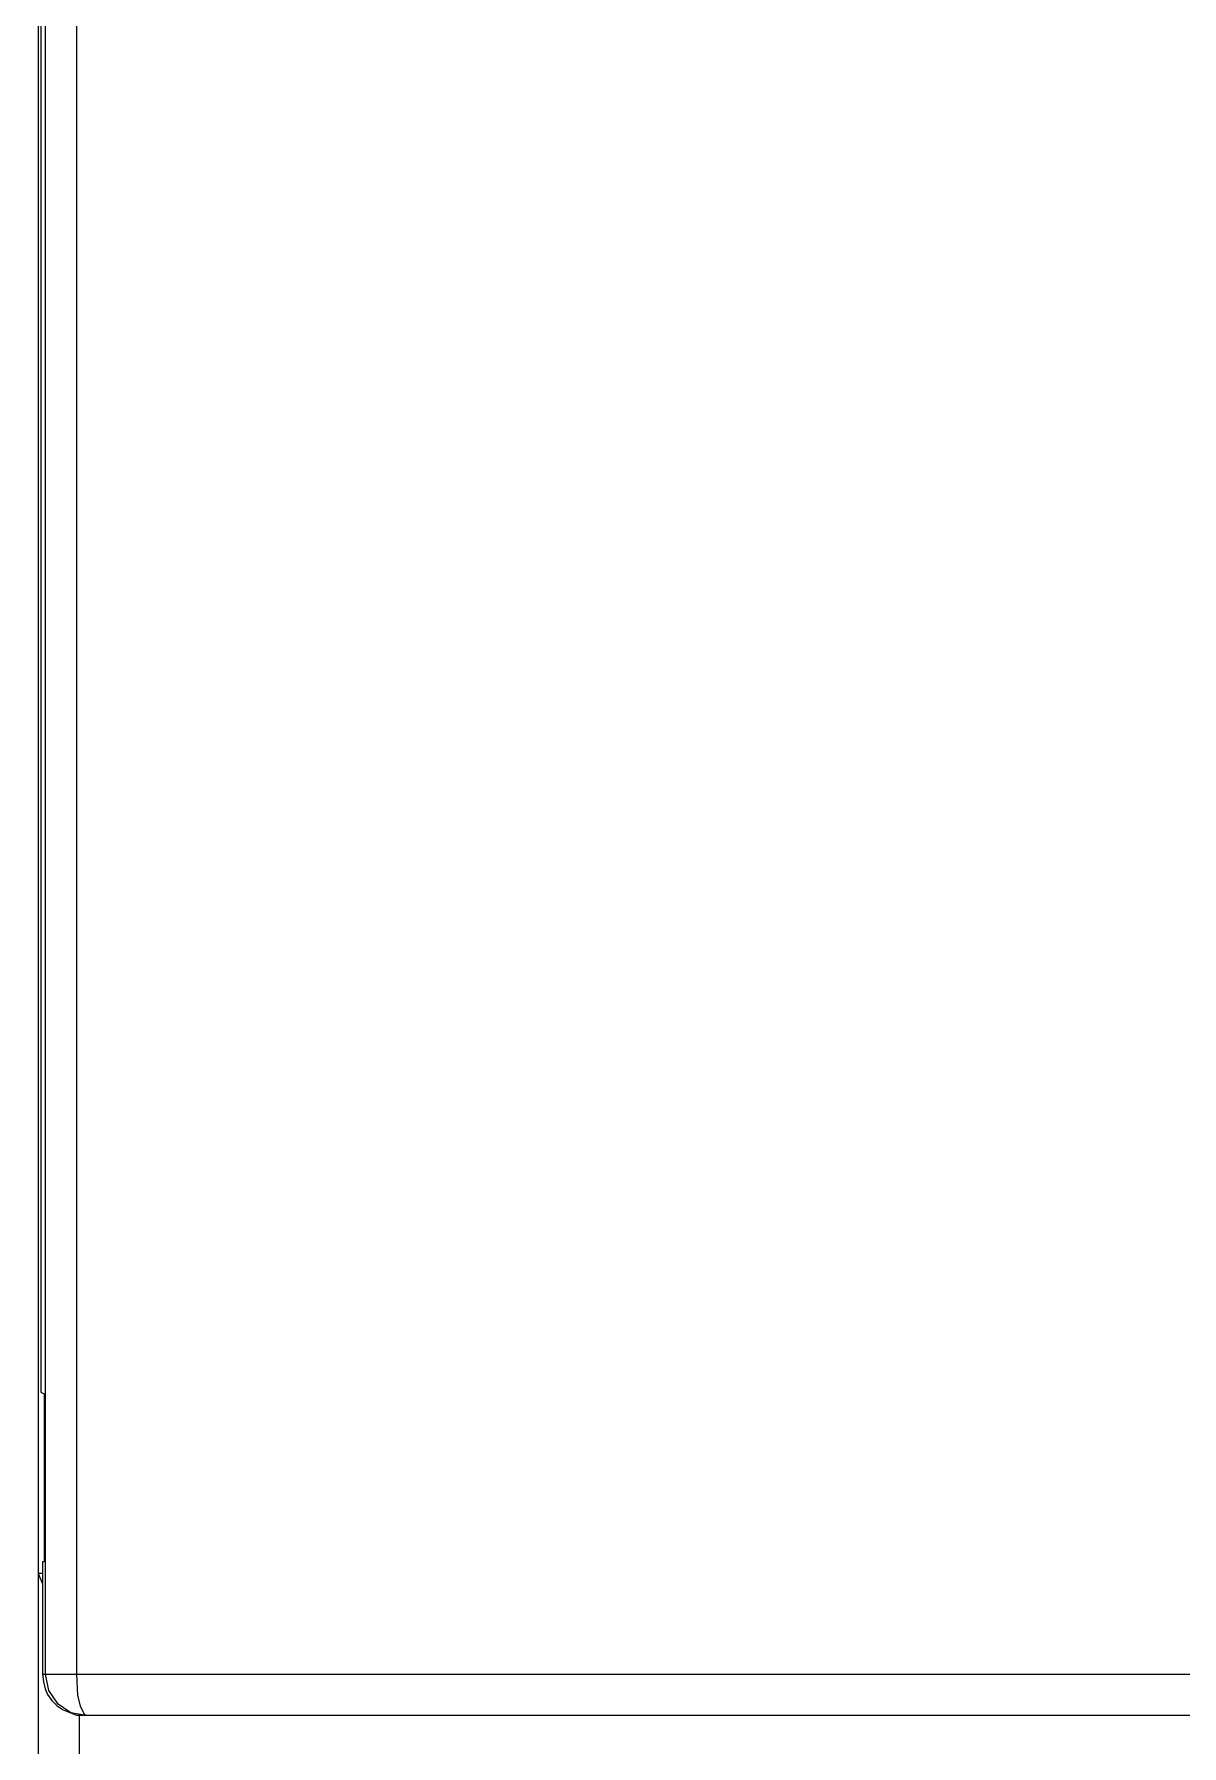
# Model space of a CAD drawing. Header units: millimetres. Extents: x 33157 to 59611, y -29750 to 1750.
# Drawn here: x 53348.84 to 53371.26, y -3171.57 to -3138.14 of the extents above; entities that cross this region are included whole.
import ezdxf

# ---------------------------------------------------------------- set-up
doc = ezdxf.new("R2010")
doc.units = ezdxf.units.MM
doc.layers.add('layer 1', color=7, linetype='Continuous', lineweight=18)

msp = doc.modelspace()

# ---------------------------------------------------------------- linework, layer by layer
at = {"layer": 'layer 1', "lineweight": 9}
for p, q in [((53348.924, -3043.274), (53348.924, -3207.671)), ((53348.974, -3109.469), (53348.974, -3164.662)), ((53349.058, -3109.469), (53349.058, -3170.171)), ((53349.673, -3110.018), (53349.673, -3170.171)), ((53349.041, -3164.695), (53349.041, -3167.974)), ((53349.007, -3167.974), (53349.007, -3170.171)), ((53349.723, -3170.97), (53349.723, -3187.331))]:
    msp.add_line(p, q, dxfattribs=at)
for points in [[(53348.974, -3164.662), (53348.974, -3164.662), (53349.041, -3164.695), (53349.041, -3164.695)], [(53349.041, -3167.974), (53349.041, -3167.974), (53349.007, -3167.974), (53349.007, -3167.974)], [(53348.924, -3168.207), (53348.924, -3168.207), (53349.007, -3168.407), (53349.007, -3168.407)], [(53349.007, -3168.207), (53349.007, -3168.207), (53348.924, -3168.207), (53348.924, -3168.207)], [(53349.007, -3170.171), (53349.007, -3170.171), (53385.055, -3170.171), (53385.055, -3170.171)], [(53349.807, -3170.97), (53349.807, -3170.97), (53384.255, -3170.97), (53384.255, -3170.97)], [(53349.823, -3170.953), (53349.823, -3170.953), (53349.857, -3170.97), (53349.857, -3170.97)]]:
    msp.add_open_spline(points, degree=3, dxfattribs=at)
for points, knots in [([(53349.007, -3170.171), (53349.007, -3170.171), (53349.024, -3170.321), (53349.024, -3170.321), (53349.024, -3170.321), (53349.058, -3170.454), (53349.058, -3170.454), (53349.058, -3170.454), (53349.107, -3170.57), (53349.107, -3170.57), (53349.107, -3170.57), (53349.191, -3170.687), (53349.191, -3170.687), (53349.191, -3170.687), (53349.29, -3170.787), (53349.29, -3170.787), (53349.29, -3170.787), (53349.407, -3170.87), (53349.407, -3170.87), (53349.407, -3170.87), (53349.54, -3170.92), (53349.54, -3170.92), (53349.54, -3170.92), (53349.673, -3170.97), (53349.673, -3170.97), (53349.673, -3170.97), (53349.807, -3170.97), (53349.807, -3170.97)], [0, 0, 0, 0, 141242.567823, 141242.567823, 141242.567823, 282485.135646, 282485.135646, 282485.135646, 423727.70347, 423727.70347, 423727.70347, 564970.271293, 564970.271293, 564970.271293, 706212.839116, 706212.839116, 706212.839116, 847455.406939, 847455.406939, 847455.406939, 988697.974762, 988697.974762, 988697.974762, 1129940.542586, 1129940.542586, 1129940.542586, 1271183.110409, 1271183.110409, 1271183.110409, 1271183.110409]), ([(53349.058, -3170.171), (53349.058, -3170.171), (53349.124, -3170.487), (53349.124, -3170.487), (53349.124, -3170.487), (53349.29, -3170.737), (53349.29, -3170.737), (53349.29, -3170.737), (53349.557, -3170.92), (53349.557, -3170.92), (53349.557, -3170.92), (53349.857, -3170.97), (53349.857, -3170.97)], [0, 0, 0, 0, 152225.920467, 152225.920467, 152225.920467, 304451.840934, 304451.840934, 304451.840934, 456677.761401, 456677.761401, 456677.761401, 608903.681869, 608903.681869, 608903.681869, 608903.681869]), ([(53349.673, -3170.171), (53349.673, -3170.171), (53349.69, -3170.587), (53349.69, -3170.587), (53349.69, -3170.587), (53349.74, -3170.787), (53349.74, -3170.787), (53349.74, -3170.787), (53349.823, -3170.953), (53349.823, -3170.953)], [0, 0, 0, 0, 158170.868742, 158170.868742, 158170.868742, 316341.737484, 316341.737484, 316341.737484, 474512.606226, 474512.606226, 474512.606226, 474512.606226])]:
    msp.add_open_spline(points, degree=3, knots=knots, dxfattribs=at)

doc.saveas('drawing.dxf')
